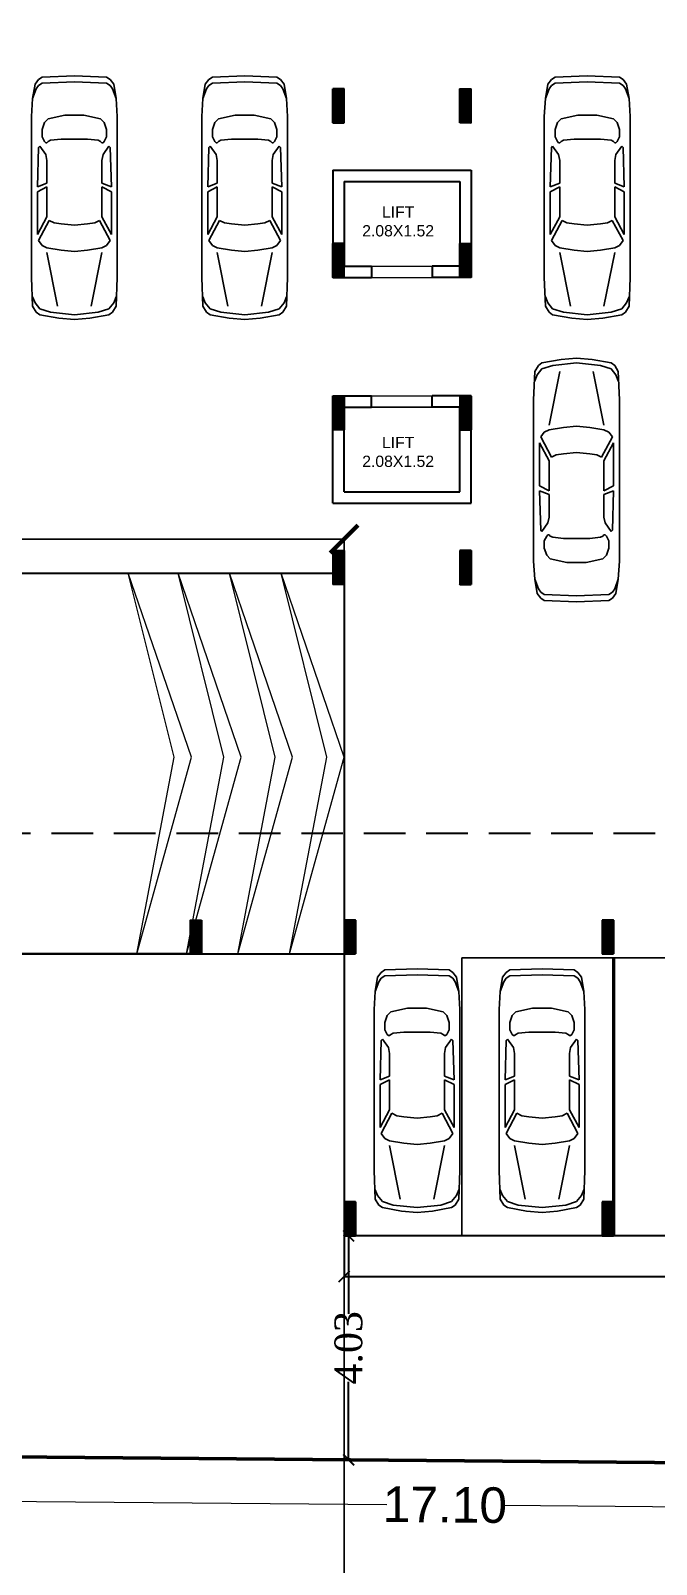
# Model space of a CAD drawing. Header units: metres. Extents: x 0 to 63445, y 32347 to 32804.
# Drawn here: x 62995.44 to 63006.71, y 32687.53 to 32715.14 of the extents above; entities that cross this region are included whole.
import ezdxf

# ---------------------------------------------------------------- set-up
doc = ezdxf.new("R2010")
doc.units = ezdxf.units.M
doc.header["$MEASUREMENT"] = 0
doc.header["$PDMODE"] = 34
doc.header["$PDSIZE"] = -10
for name, pattern in [('CONTINULUS', [0]), ('DASHED', [0.75, 0.5, -0.25]), ('DASHED2', [0.375, 0.25, -0.125]), ('HIDDEN', [9.525, 6.35, -3.175])]:
    doc.linetypes.add(name, pattern=pattern)
doc.layers.get('0').update_dxf_attribs({"lineweight": 25})
for name, color, linetype, lineweight in [('BLK_1_FLR_-1_BLT_UP_AREA', 14, 'DASHED', 9), ('BLK_1_FLR_-1_LIFT_1', 1, 'DASHED', 9), ('BLK_1_FLR_-1_LIFT_2', 1, 'DASHED', 9), ('BLK_1_FLR_0_VEHICLERAMP_1', 7, 'Continuous', 0), ('CAR', 252, 'Continuous', 25), ('colum', 1, 'Continuous', 30), ('COLUMN', 1, 'Continuous', 30), ('DIM', 56, 'Continuous', 20), ('HAT', 44, 'Continuous', 20), ('hatch', 251, 'Continuous', 20), ('site', 15, 'Continuous', 50), ('wall', 7, 'Continuous', 30)]:
    doc.layers.add(name, color=color, linetype=linetype, lineweight=lineweight)
doc.layers.add('BLK_1_FLR_-1_COVERED_PARKING', color=7, linetype='Continuous', plot=False)
doc.layers.add('SPECIAL_PARKING', color=7, linetype='Continuous', plot=False)
doc.layers.add('PARKING_UNIT', color=7, linetype='Continuous')
doc.layers.add('text', color=65, linetype='Continuous')
doc.styles.get("Standard").update_dxf_attribs({"font": 'arial.ttf', "height": 0.4})
doc.styles.add('TNR', font='times.ttf', dxfattribs={"height": 0.5})
doc.dimstyles.new('ARCHANA', dxfattribs={"dimscale": 0, "dimtxt": 0.5, "dimasz": 0.5, "dimexe": 0, "dimexo": 0, "dimgap": 0, "dimtad": 0, "dimzin": 0, "dimdsep": 46, "dimtxsty": 'TNR', "dimblk": 'ARCHTICK', "dimcen": 0.09, "dimclrd": 36, "dimclre": 36, "dimclrt": 7, "dimadec": 0, "dimazin": 0, "dimtfac": 1, "dimtofl": 0, "dimtmove": 0, "dimatfit": 3, "dimldrblk": 'ARCHTICK', "dimfxl": 1, "dimfrac": 2, "dimtolj": 1, "dimtzin": 0, "dimlwd": -1, "dimlwe": -1, "dimarcsym": 0})

# ---------------------------------------------------------------- blocks, each defined once
blk = doc.blocks.new('A$C7D115503')
at = {"layer": 'COLUMN', "ltscale": 3}
h = blk.add_hatch(dxfattribs=at)
h.set_pattern_fill('ANSI31', color=256, style=0)
h.paths.add_polyline_path([(-14.4, -11.6), (-6.4, -11.6), (-6.4, 12.4), (-14.4, 12.4)])
at = {"layer": 'COLUMN', "ltscale": 0.05}
for p, q in [((-14.4, 12.4), (-6.4, 12.4)), ((-14.4, 12.4), (-14.4, -11.6)), ((-6.4, 12.4), (-6.4, -11.6)), ((-6.4, -11.6), (-14.4, -11.6))]:
    blk.add_line(p, q, dxfattribs=at)
blk = doc.blocks.new('_ArchTick')
at = {"color": 0, "linetype": 'ByBlock', "const_width": 0.15}
blk.add_lwpolyline([(-0.5, -0.5), (0.5, 0.5)], dxfattribs=at)
blk = doc.blocks.new('*D128')
at = {"layer": 'Defpoints', "color": 0, "linetype": 'HIDDEN', "ltscale": 3, "transparency": 16777216}
for p in [(62994.36, 32689.475), (63011.458, 32689.325), (62994.353, 32688.678)]:
    blk.add_point(p, dxfattribs=at)
at = {"layer": 'DIM', "color": 36, "linetype": 'DASHED2', "ltscale": 3, "transparency": 16777216}
for p, q in [((62994.36, 32689.475), (62994.353, 32688.678)), ((63011.458, 32689.325), (63011.451, 32688.529))]:
    blk.add_line(p, q, dxfattribs=at)
at = {"layer": 'DIM', "ltscale": 3, "transparency": 16777216}
for p, q in [((62994.353, 32688.678), (63001.854, 32688.613)), ((63011.451, 32688.529), (63003.951, 32688.595))]:
    blk.add_line(p, q, dxfattribs=at)
at = {"layer": 'DIM', "linetype": 'HIDDEN', "ltscale": 3, "transparency": 16777216, "xscale": 0.2, "yscale": 0.2, "zscale": 0.2}
for p, rotation in [((62994.353, 32688.678), 179.4988796956956), ((63011.451, 32688.529), 359.4988796956956)]:
    blk.add_blockref('_ArchTick', p, dxfattribs=dict(at, rotation=rotation))
at = {"layer": 'DIM', "linetype": 'HIDDEN', "ltscale": 3, "transparency": 16777216, "insert": (63002.902, 32688.604), "char_height": 0.4, "attachment_point": 5, "rotation": 359.4989}
blk.add_mtext('\\A1;{\\H1.6x;17.10}', dxfattribs=at)
blk = doc.blocks.new('A$C1D283AF7')
at = {"layer": 'CAR', "linetype": 'ByBlock'}
for p, q in [((585, 5167, 0), (661, 5218, 0)), ((661, 5218, 0), (1345, 5243, 0)), ((2029, 5218, 0), (1345, 5243, 0)), ((2105, 5167, 0), (2029, 5218, 0)), ((458, 4762, 0), (509, 5066, 0)), ((458, 4762, 0), (534, 4965, 0)), ((509, 5066, 0), (585, 5167, 0)), ((534, 4965, 0), (585, 5041, 0)), ((585, 5041, 0), (661, 5091, 0)), ((661, 5091, 0), (1345, 5117, 0)), ((2029, 5091, 0), (1345, 5117, 0)), ((2105, 5041, 0), (2029, 5091, 0)), ((2181, 5066, 0), (2105, 5167, 0)), ((2156, 4965, 0), (2105, 5041, 0)), ((2232, 4762, 0), (2156, 4965, 0)), ((2232, 4762, 0), (2181, 5066, 0)), ((433, 4382, 0), (458, 4762, 0)), ((2257, 4382, 0), (2232, 4762, 0)), ((433, 961, 0), (433, 4382, 0)), ((661, 4103, 0), (711, 4255, 0)), ((711, 4255, 0), (787, 4331, 0)), ((787, 4331, 0), (1142, 4407, 0)), ((1142, 4407, 0), (1345, 4407, 0)), ((1548, 4407, 0), (1345, 4407, 0)), ((1902, 4331, 0), (1548, 4407, 0)), ((1978, 4255, 0), (1902, 4331, 0)), ((2029, 4103, 0), (1978, 4255, 0)), ((2257, 961, 0), (2257, 4382, 0)), ((661, 3951, 0), (661, 4103, 0)), ((711, 3850, 0), (661, 3951, 0)), ((1978, 3850, 0), (2029, 3951, 0)), ((2029, 3951, 0), (2029, 4103, 0)), ((585, 3723, 0), (559, 2887, 0)), ((610, 3748, 0), (585, 3723, 0)), ((737, 3571, 0), (610, 3748, 0)), ((737, 3824, 0), (711, 3850, 0)), ((762, 3824, 0), (737, 3824, 0)), ((787, 3850, 0), (762, 3824, 0)), ((838, 3875, 0), (787, 3850, 0)), ((1066, 3900, 0), (838, 3875, 0)), ((1345, 3900, 0), (1066, 3900, 0)), ((1345, 3900, 0), (1624, 3900, 0)), ((1624, 3900, 0), (1852, 3875, 0)), ((1852, 3875, 0), (1902, 3850, 0)), ((1902, 3850, 0), (1928, 3824, 0)), ((1928, 3824, 0), (1953, 3824, 0)), ((1953, 3824, 0), (1978, 3850, 0)), ((1953, 3571, 0), (2080, 3748, 0)), ((2080, 3748, 0), (2105, 3723, 0)), ((2105, 3723, 0), (2130, 2887, 0)), ((762, 3444, 0), (737, 3571, 0)), ((762, 2963, 0), (762, 3444, 0)), ((1928, 3444, 0), (1953, 3571, 0)), ((1928, 2963, 0), (1928, 3444, 0)), ((559, 2887, 0), (762, 2963, 0)), ((2130, 2887, 0), (1928, 2963, 0)), ((762, 2887, 0), (559, 2785, 0)), ((559, 2785, 0), (559, 1873, 0)), ((762, 2253, 0), (762, 2887, 0)), ((1928, 2887, 0), (2130, 2785, 0)), ((1928, 2253, 0), (1928, 2887, 0)), ((2130, 2785, 0), (2130, 1873, 0)), ((559, 1873, 0), (762, 2253, 0)), ((585, 1746, 0), (813, 2177, 0)), ((813, 2177, 0), (914, 2126, 0)), ((914, 2126, 0), (1066, 2101, 0)), ((1066, 2101, 0), (1345, 2076, 0)), ((1624, 2101, 0), (1345, 2076, 0)), ((1776, 2126, 0), (1624, 2101, 0)), ((1877, 2177, 0), (1776, 2126, 0)), ((2105, 1746, 0), (1877, 2177, 0)), ((2130, 1873, 0), (1928, 2253, 0)), ((661, 1645, 0), (585, 1746, 0)), ((762, 1594, 0), (661, 1645, 0)), ((1928, 1594, 0), (2029, 1645, 0)), ((2029, 1645, 0), (2105, 1746, 0)), ((1066, 1544, 0), (762, 1594, 0)), ((990, 353, 0), (762, 1493, 0)), ((1345, 1518, 0), (1066, 1544, 0)), ((1345, 1518, 0), (1624, 1544, 0)), ((1624, 1544, 0), (1928, 1594, 0)), ((1700, 353, 0), (1928, 1493, 0)), ((458, 353, 0), (433, 961, 0)), ((2232, 353, 0), (2257, 961, 0)), ((509, 429, 0), (458, 555, 0)), ((534, 226, 0), (458, 353, 0)), ((610, 302, 0), (509, 429, 0)), ((2080, 302, 0), (2181, 429, 0)), ((2156, 226, 0), (2232, 353, 0)), ((2181, 429, 0), (2232, 555, 0)), ((610, 175, 0), (534, 226, 0)), ((838, 226, 0), (610, 302, 0)), ((1015, 99, 0), (610, 175, 0)), ((1345, 175, 0), (838, 226, 0)), ((1345, 74, 0), (1015, 99, 0)), ((1345, 175, 0), (1852, 226, 0)), ((1345, 74, 0), (1674, 99, 0)), ((1674, 99, 0), (2080, 175, 0)), ((1852, 226, 0), (2080, 302, 0)), ((2080, 175, 0), (2156, 226, 0))]:
    blk.add_line(p, q, dxfattribs=at)
blk = doc.blocks.new('*D142')
at = {"layer": 'CAR', "color": 36, "ltscale": 0.5, "transparency": 16777216}
for p, q in [((62977.501, 32704.751), (62977.501, 32705.985)), ((62977.501, 32705.985), (62988.484, 32705.985)), ((63001.086, 32705.985), (62990.103, 32705.985)), ((63001.086, 32704.75), (63001.086, 32705.985))]:
    blk.add_line(p, q, dxfattribs=at)
at = {"layer": 'Defpoints', "color": 0, "ltscale": 0.5, "transparency": 16777216}
for p in [(63001.086, 32705.985), (62977.501, 32704.751), (63001.086, 32704.75)]:
    blk.add_point(p, dxfattribs=at)
at = {"layer": 'CAR', "color": 36, "ltscale": 0.5, "transparency": 16777216, "xscale": 0.5, "yscale": 0.5, "zscale": 0.5, "rotation": 180}
blk.add_blockref('_ArchTick', (62977.501, 32705.985), dxfattribs=at)
at = {"layer": 'CAR', "color": 36, "ltscale": 0.5, "transparency": 16777216, "xscale": 0.5, "yscale": 0.5, "zscale": 0.5}
blk.add_blockref('_ArchTick', (63001.086, 32705.985), dxfattribs=at)
at = {"layer": 'CAR', "color": 7, "ltscale": 0.5, "transparency": 16777216, "insert": (62989.293, 32705.985), "char_height": 0.5, "attachment_point": 5, "style": 'TNR'}
blk.add_mtext('\\A1;24.00', dxfattribs=at)
blk = doc.blocks.new('*D147')
at = {"layer": 'Defpoints', "color": 0, "ltscale": 0.5, "transparency": 16777216}
for p in [(63001.086, 32693.447), (63001.05, 32689.416), (63001.168, 32689.416)]:
    blk.add_point(p, dxfattribs=at)
at = {"layer": 'wall', "color": 36, "ltscale": 0.5, "transparency": 16777216}
for p, q in [((63001.086, 32693.447), (63001.168, 32693.447)), ((63001.168, 32693.447), (63001.168, 32692.041)), ((63001.168, 32689.416), (63001.168, 32690.822)), ((63001.05, 32689.416), (63001.168, 32689.416))]:
    blk.add_line(p, q, dxfattribs=at)
at = {"layer": 'wall', "color": 36, "ltscale": 0.5, "transparency": 16777216, "xscale": 0.2, "yscale": 0.2, "zscale": 0.2}
for p, rotation in [((63001.168, 32693.447), 90), ((63001.168, 32689.416), 270)]:
    blk.add_blockref('_ArchTick', p, dxfattribs=dict(at, rotation=rotation))
at = {"layer": 'wall', "color": 7, "ltscale": 0.5, "transparency": 16777216, "insert": (63001.168, 32691.431), "char_height": 0.5, "attachment_point": 5, "rotation": 90, "style": 'TNR'}
blk.add_mtext('\\A1;4.03', dxfattribs=at)
blk = doc.blocks.new('*D155')
at = {"layer": 'Defpoints', "color": 0, "ltscale": 0.5, "transparency": 16777216}
for p in [(63001.086, 32693.447), (63048.872, 32693.447), (63048.872, 32692.716)]:
    blk.add_point(p, dxfattribs=at)
at = {"layer": 'wall', "color": 36, "ltscale": 0.5, "transparency": 16777216}
for p, q in [((63001.086, 32693.447), (63001.086, 32692.716)), ((63048.872, 32693.447), (63048.872, 32692.716)), ((63001.086, 32692.716), (63024.17, 32692.716)), ((63048.872, 32692.716), (63025.788, 32692.716))]:
    blk.add_line(p, q, dxfattribs=at)
at = {"layer": 'wall', "color": 36, "ltscale": 0.5, "transparency": 16777216, "xscale": 0.2, "yscale": 0.2, "zscale": 0.2, "rotation": 180}
blk.add_blockref('_ArchTick', (63001.086, 32692.716), dxfattribs=at)
at = {"layer": 'wall', "color": 36, "ltscale": 0.5, "transparency": 16777216, "xscale": 0.2, "yscale": 0.2, "zscale": 0.2}
blk.add_blockref('_ArchTick', (63048.872, 32692.716), dxfattribs=at)
at = {"layer": 'wall', "color": 7, "ltscale": 0.5, "transparency": 16777216, "insert": (63024.979, 32692.716), "char_height": 0.5, "attachment_point": 5, "style": 'TNR'}
blk.add_mtext('\\A1;47.79', dxfattribs=at)
blk = doc.blocks.new('*D456')
at = {"layer": 'Defpoints', "color": 0, "ltscale": 3, "transparency": 16777216}
for p in [(0.832, 32714.342), (63267.277, 32714.342), (0, 32701.59)]:
    blk.add_point(p, dxfattribs=at)
at = {"layer": 'DIM', "ltscale": 3, "transparency": 16777216}
for p, q in [((5.832, 32714.342), (0.832, 32714.342)), ((0.832, 32714.342), (0.832, 32708.36)), ((0.832, 32701.59), (0.832, 32707.571)), ((0, 32701.59), (0.832, 32701.59))]:
    blk.add_line(p, q, dxfattribs=at)
at = {"layer": 'DIM', "ltscale": 3, "transparency": 16777216, "xscale": 0.05, "yscale": 0.05, "zscale": 0.05}
for p, rotation in [((0.832, 32714.342), 90), ((0.832, 32701.59), 270)]:
    blk.add_blockref('_ArchTick', p, dxfattribs=dict(at, rotation=rotation))
at = {"layer": 'DIM', "color": 7, "ltscale": 3, "transparency": 16777216, "insert": (0.832, 32707.966), "char_height": 0.4, "attachment_point": 5, "rotation": 90}
blk.add_mtext('\\A1;{\\H0.6x;12.75}', dxfattribs=at)
blk = doc.blocks.new('*D463')
at = {"layer": 'Defpoints', "color": 0, "ltscale": 3, "transparency": 16777216}
for p in [(0.832, 32691.245), (63267.277, 32691.245), (0, 32678.494)]:
    blk.add_point(p, dxfattribs=at)
at = {"layer": 'DIM', "ltscale": 3, "transparency": 16777216}
for p, q in [((5.832, 32691.245), (0.832, 32691.245)), ((0.832, 32691.245), (0.832, 32685.264)), ((0.832, 32678.494), (0.832, 32684.475)), ((0, 32678.494), (0.832, 32678.494))]:
    blk.add_line(p, q, dxfattribs=at)
at = {"layer": 'DIM', "ltscale": 3, "transparency": 16777216, "xscale": 0.05, "yscale": 0.05, "zscale": 0.05}
for p, rotation in [((0.832, 32691.245), 90), ((0.832, 32678.494), 270)]:
    blk.add_blockref('_ArchTick', p, dxfattribs=dict(at, rotation=rotation))
at = {"layer": 'DIM', "color": 7, "ltscale": 3, "transparency": 16777216, "insert": (0.832, 32684.87), "char_height": 0.4, "attachment_point": 5, "rotation": 90}
blk.add_mtext('\\A1;{\\H0.6x;12.75}', dxfattribs=at)

msp = doc.modelspace()

# ---------------------------------------------------------------- linework, layer by layer
at = {"layer": 'BLK_1_FLR_-1_BLT_UP_AREA', "color": 14, "linetype": 'CONTINULUS', "ltscale": 0.05}
msp.add_lwpolyline([(62963.109, 32725.9046), (62963.109, 32720.1278), (62959.602, 32720.1278), (62958.4002, 32712.2986), (62963.109, 32712.2986), (62963.109, 32707.4882), (62977.5007, 32707.4882), (62977.5007, 32698.5199), (63001.0856, 32698.5194), (63001.0856, 32693.4478), (63048.8719, 32693.4478), (63048.8719, 32710.124), (63099.0078, 32715.8294), (63099.0123, 32725.675), (62963.109, 32725.9046)], close=True, dxfattribs=at)
at = {"layer": 'BLK_1_FLR_-1_COVERED_PARKING', "ltscale": 0.5}
msp.add_lwpolyline([(62963.109, 32725.9046), (62963.109, 32720.1278), (62959.602, 32720.1278), (62958.4002, 32712.2986), (62963.109, 32712.2986), (62963.109, 32707.4882), (62977.5007, 32707.4882), (62977.5007, 32698.5199), (63001.0857, 32698.5194), (63001.0856, 32693.4478), (63048.8719, 32693.4478), (63095.3959, 32698.2577), (63099.0078, 32715.8294), (63099.0078, 32725.675), (63098.6104, 32725.6752), (63090.7094, 32725.682), (63090.4449, 32725.6895), (63084.2161, 32725.7), (63059.0174, 32725.7426), (62971.542, 32725.9046), (62963.109, 32725.9046)], close=True, dxfattribs=at)
at = {"layer": 'BLK_1_FLR_-1_LIFT_1', "color": 1, "linetype": 'CONTINULUS', "ltscale": 0.05}
msp.add_lwpolyline([(63003.1686, 32712.4227), (63001.0857, 32712.4227), (63001.0857, 32710.8987), (63003.1686, 32710.8987)], close=True, dxfattribs=at)
at = {"layer": 'BLK_1_FLR_-1_LIFT_2', "color": 1, "linetype": 'CONTINULUS', "ltscale": 0.05}
msp.add_lwpolyline([(63003.1686, 32708.3586), (63001.0857, 32708.3586), (63001.0857, 32706.8346), (63003.1686, 32706.8346)], close=True, dxfattribs=at)
at = {"layer": 'BLK_1_FLR_0_VEHICLERAMP_1', "color": 2, "linetype": 'Continuous'}
msp.add_lwpolyline([(62977.5007, 32698.5137), (63001.0857, 32698.5134), (63001.0857, 32705.3675), (62977.5007, 32705.3678)], close=True, dxfattribs=at)
at = {"layer": 'colum', "linetype": 'DASHED2', "ltscale": 3}
msp.add_lwpolyline([(62975.5661, 32700.6956), (63051.298, 32700.6956)], dxfattribs=at)
at = {"layer": 'HAT', "ltscale": 0.05}
for p, q in [((62998.023, 32702.0626), (62997.2001, 32705.374)), ((62998.3349, 32702.0626), (62997.2001, 32705.374)), ((62998.023, 32702.0626), (62997.2001, 32705.374)), ((62998.3349, 32702.0626), (62997.2001, 32705.374)), ((62998.919, 32702.0626), (62998.0961, 32705.374)), ((62999.2308, 32702.0626), (62998.0961, 32705.374)), ((62998.919, 32702.0626), (62998.0961, 32705.374)), ((62999.2308, 32702.0626), (62998.0961, 32705.374)), ((62999.8464, 32702.0626), (62999.0235, 32705.374)), ((63000.1582, 32702.0626), (62999.0235, 32705.374)), ((62999.8464, 32702.0626), (62999.0235, 32705.374)), ((63000.1582, 32702.0626), (62999.0235, 32705.374)), ((63000.7738, 32702.0626), (62999.9509, 32705.374)), ((63001.0857, 32702.0626), (62999.9509, 32705.374)), ((63000.7738, 32702.0626), (62999.9509, 32705.374)), ((63001.0857, 32702.0626), (62999.9509, 32705.374)), ((62997.351, 32698.521), (62998.023, 32702.0626)), ((62997.351, 32698.521), (62998.3349, 32702.0626)), ((62997.351, 32698.521), (62998.023, 32702.0626)), ((62997.351, 32698.521), (62998.3349, 32702.0626)), ((62998.247, 32698.521), (62998.919, 32702.0626)), ((62998.247, 32698.521), (62999.2308, 32702.0626)), ((62998.247, 32698.521), (62998.919, 32702.0626)), ((62998.247, 32698.521), (62999.2308, 32702.0626)), ((62999.1744, 32698.521), (62999.8464, 32702.0626)), ((62999.1744, 32698.521), (63000.1582, 32702.0626)), ((62999.1744, 32698.521), (62999.8464, 32702.0626)), ((62999.1744, 32698.521), (63000.1582, 32702.0626)), ((63000.1018, 32698.521), (63000.7738, 32702.0626)), ((63000.1018, 32698.521), (63001.0857, 32702.0626)), ((63000.1018, 32698.521), (63000.7738, 32702.0626)), ((63000.1018, 32698.521), (63001.0857, 32702.0626))]:
    msp.add_line(p, q, dxfattribs=at)
at = {"layer": 'hatch'}
for p, q in [((63001.5811, 32710.8987), (63002.8003, 32710.8987)), ((63001.5811, 32710.6955), (63002.8003, 32710.6955)), ((63001.5811, 32708.5618), (63002.8003, 32708.5618)), ((63001.5811, 32708.3586), (63002.8003, 32708.3586))]:
    msp.add_line(p, q, dxfattribs=at)
at = {"layer": 'PARKING_UNIT', "color": 2, "linetype": 'CONTINULUS', "ltscale": 0.05}
for points in [[(63003.2074, 32698.4488), (63003.2074, 32693.4478), (63005.9584, 32693.4478), (63005.9584, 32698.4488)], [(63005.9238, 32698.4477), (63005.9238, 32693.4467), (63008.6748, 32693.4467), (63008.6748, 32698.4477)]]:
    msp.add_lwpolyline(points, close=True, dxfattribs=at)
at = {"layer": 'site', "lineweight": 60}
msp.add_lwpolyline([(63068.7688, 32709.3829), (63051.9933, 32707.4816), (63053.1793, 32689.2969), (63027.6613, 32689.3251), (63011.4583, 32689.3251), (62994.3602, 32689.4747), (62985.776, 32689.8635), (62977.3649, 32691.1834), (62968.9537, 32692.5034), (62970.0846, 32697.1696), (62971.5028, 32701.7467), (62965.1735, 32703.7078), (62959.1315, 32705.5799), (62954.0502, 32706.629), (62954.9382, 32710.9304), (62955.7833, 32715.0234), (62956.8554, 32722.007), (62957.9274, 32728.9906), (62981.2569, 32728.7333), (63002.9459, 32728.7333), (63022.0278, 32728.6006), (63035.1352, 32728.6811), (63046.8012, 32728.7618), (63058.4683, 32728.8426)], dxfattribs=at)
at = {"layer": 'SPECIAL_PARKING', "color": 2, "ltscale": 0.5}
msp.add_lwpolyline([(62963.109, 32725.9046), (62963.109, 32720.1278), (62959.602, 32720.1278), (62958.4002, 32712.2986), (62963.109, 32712.2986), (62963.109, 32707.4882), (62977.5007, 32707.4882), (62977.5007, 32698.5199), (63001.0857, 32698.5194), (63001.0856, 32675.9187), (63048.8719, 32675.9187), (63048.8719, 32710.147), (63099.0078, 32715.8294), (63099.0078, 32725.675), (63098.6104, 32725.6752), (63090.7094, 32725.682), (63090.4449, 32725.6895), (63084.2161, 32725.7), (63059.0174, 32725.7426), (62971.542, 32725.9046), (62963.109, 32725.9046)], close=True, dxfattribs=at)
at = {"layer": 'wall'}
for p, q in [((63000.8825, 32712.626), (63003.3718, 32712.626)), ((63001.0857, 32712.4227), (63003.1686, 32712.4227)), ((63001.0857, 32710.8987), (63001.5811, 32710.8987)), ((63001.5811, 32710.8987), (63001.5811, 32710.6955)), ((63003.1686, 32710.8987), (63002.6733, 32710.8987)), ((63002.6733, 32710.8987), (63002.6733, 32710.6955)), ((63000.8825, 32710.6955), (63001.5811, 32710.6955)), ((63003.3718, 32710.6955), (63002.6733, 32710.6955)), ((63000.8825, 32708.5618), (63001.5811, 32708.5618)), ((63001.5811, 32708.3586), (63001.5811, 32708.5618)), ((63003.3718, 32708.5618), (63002.6733, 32708.5618)), ((63002.6733, 32708.3586), (63002.6733, 32708.5618)), ((63001.0857, 32708.3586), (63001.5811, 32708.3586)), ((63003.1686, 32708.3586), (63002.6733, 32708.3586)), ((63000.8825, 32706.6314), (63003.3718, 32706.6314)), ((63001.0857, 32706.8346), (63003.1686, 32706.8346))]:
    msp.add_line(p, q, dxfattribs=at)
at = {"layer": 'wall', "ltscale": 0.05}
for p, q in [((63000.8825, 32712.626), (63000.8825, 32710.6955)), ((63001.0857, 32712.4227), (63001.0857, 32710.8987)), ((63003.1686, 32712.4227), (63003.1686, 32710.8987)), ((63003.3718, 32712.626), (63003.3718, 32710.6955)), ((63000.8825, 32706.6314), (63000.8825, 32708.5618)), ((63003.3718, 32706.6314), (63003.3718, 32708.5618)), ((63001.0857, 32706.8346), (63001.0857, 32708.3586)), ((63003.1686, 32706.8346), (63003.1686, 32708.3586)), ((62998.3171, 32699.1307), (62998.3171, 32698.521)), ((62998.3933, 32699.1307), (62998.3933, 32698.5972)), ((63001.2126, 32699.1307), (63001.2126, 32698.5972)), ((63001.2888, 32699.1307), (63001.2888, 32698.521)), ((63005.8611, 32699.1307), (63005.8611, 32698.5972)), ((63005.9373, 32699.1307), (63005.9373, 32698.521)), ((62998.3171, 32698.521), (62994.1551, 32698.521)), ((62998.5203, 32698.521), (63001.0856, 32698.521)), ((63001.2126, 32694.0574), (63001.2126, 32693.524)), ((63001.2888, 32694.0574), (63001.2888, 32693.4478)), ((63005.8611, 32694.0574), (63005.8611, 32693.524)), ((63005.9373, 32694.0574), (63005.9373, 32693.4478))]:
    msp.add_line(p, q, dxfattribs=at)
at = {"layer": 'wall', "ltscale": 0.5}
for p, q in [((62981.3019, 32705.374), (63000.8825, 32705.374)), ((63001.0857, 32705.1708), (63001.0856, 32698.521)), ((63001.0856, 32698.521), (63001.0856, 32693.4467)), ((63048.8719, 32693.4467), (63001.0856, 32693.4467))]:
    msp.add_line(p, q, dxfattribs=at)

# ---------------------------------------------------------------- block references
at = {"layer": 'CAR', "extrusion": (-3.75e-14, -0.001087, 0.999999), "xscale": -0.0008481566692353, "zscale": 0.8481566721217545}
for p, yscale in [((62997.3692, 32709.8571, -35.5758), 0.0008481566692353), ((63000.4364, 32709.8571, -35.5758), 0.0008481566692353), ((63006.6066, 32709.8571, -35.5758), 0.0008481566692353), ((63003.5399, 32693.7866, -35.5583), 0.0008481566687052), ((63005.7914, 32693.7866, -35.5583), 0.0008481566687052)]:
    msp.add_blockref('A$C1D283AF7', p, dxfattribs=dict(at, yscale=yscale))
at = {"layer": 'CAR', "extrusion": (-3.75e-14, 0.001087, 0.999999), "xscale": 0.0008481566692353, "yscale": 0.0008481566692353, "zscale": 0.8481566721217545, "rotation": 180}
msp.add_blockref('A$C1D283AF7', (63006.4133, 32709.2854, 35.5655), dxfattribs=at)
at = {"layer": 'COLUMN', "ltscale": 0.05, "yscale": 0.025400733691282, "zscale": 0.025400733691282, "rotation": 180}
for p, xscale in [((63001.2474, 32713.7922), -0.025400733691282), ((63003.007, 32713.7922), 0.025400733691282), ((63001.2474, 32711.0108), -0.025400733691282), ((63003.007, 32711.0108), 0.025400733691282)]:
    msp.add_blockref('A$C7D115503', p, dxfattribs=dict(at, xscale=xscale))
at = {"layer": 'COLUMN', "ltscale": 0.05, "yscale": 0.025400733691282, "zscale": 0.025400733691282}
for p, xscale in [((63001.2474, 32708.2465), 0.025400733691282), ((63003.007, 32708.2465), -0.025400733691282), ((63001.2474, 32705.4651), 0.025400733691282), ((63003.007, 32705.4651), -0.025400733691282), ((62998.6819, 32698.8153), 0.025400733691282), ((63000.924, 32698.8153), -0.025400733691282), ((63005.5725, 32698.8153), -0.025400733691282), ((63000.924, 32693.7421), -0.025400733691282), ((63005.5725, 32693.7421), -0.025400733691282)]:
    msp.add_blockref('A$C7D115503', p, dxfattribs=dict(at, xscale=xscale))

# ---------------------------------------------------------------- texts
at = {"layer": 'text', "char_height": 0.20321, "width": 5.537709}
for insert, attachment_point in [((62999.2904, 32711.9756), 1), ((62999.2904, 32707.2817), 7)]:
    msp.add_mtext('\\pxqc;LIFT\\P2.08X1.52', dxfattribs=dict(at, insert=insert, attachment_point=attachment_point))

# ---------------------------------------------------------------- dimensions: what is measured, and where the dimension line sits
at = {"layer": 'CAR', "ltscale": 0.5}
dim = msp.add_linear_dim(base=(63001.0857, 32705.9846), p1=(62977.5007, 32704.7511), p2=(63001.0857, 32704.7505), text='24.00', dimstyle='ARCHANA', override={"dimscale": 1, "dimfxl": 6, "dimarcsym": 1}, dxfattribs=at)
dim.commit()
dim.dimension.update_dxf_attribs({"geometry": '*D142', "text_midpoint": (62989.2932, 32705.9846)})
at = {"layer": 'DIM', "ltscale": 3}
for base, p1, p2, picture, middle in [((0.8318, 32714.3415), (0, 32701.5903), (63267.2772, 32714.3415), '*D456', (0.8318, 32707.9659)), ((0.8318, 32691.2455), (0, 32678.4943), (63267.2772, 32691.2455), '*D463', (0.8318, 32684.8699))]:
    dim = msp.add_linear_dim(base=base, p1=p1, p2=p2, angle=90, text='{\\H0.6x;<>}', dimstyle='ARCHANA', override={"dimscale": 1, "dimtxt": 0.278, "dimasz": 0.05, "dimtxsty": 'Standard', "dimclrd": 256, "dimclre": 256, "dimfxl": 5, "dimfxlon": 1, "dimarcsym": 1}, dxfattribs=at)
    dim.commit()
    dim.dimension.update_dxf_attribs({"geometry": picture, "text_midpoint": middle})
at = {"layer": 'DIM', "linetype": 'HIDDEN', "ltscale": 3}
dim = msp.add_aligned_dim(p1=(63011.4583, 32689.3251), p2=(62994.3602, 32689.4747), distance=0.7962, text='{\\H1.6x;<>}', dimstyle='ARCHANA', override={"dimscale": 1, "dimtxt": 0.278, "dimasz": 0.2, "dimtxsty": 'Standard', "dimclrd": 256, "dimclrt": 256, "dimfxlon": 1, "dimarcsym": 1}, dxfattribs=at)
dim.commit()
dim.dimension.update_dxf_attribs({"geometry": '*D128', "text_midpoint": (63002.9023, 32688.6037)})
at = {"layer": 'wall', "ltscale": 0.5}
dim = msp.add_linear_dim(base=(63001.1681, 32689.4161), p1=(63001.0856, 32693.4467), p2=(63001.0503, 32689.4161), angle=90, dimstyle='ARCHANA', override={"dimscale": 1, "dimtxt": 0.3, "dimasz": 0.2, "dimfxl": 6, "dimarcsym": 1}, dxfattribs=at)
dim.commit()
dim.dimension.update_dxf_attribs({"geometry": '*D147', "text_midpoint": (63001.1681, 32691.4314)})
dim = msp.add_linear_dim(base=(63048.8719, 32692.7156), p1=(63001.0856, 32693.4467), p2=(63048.8719, 32693.4467), dimstyle='ARCHANA', override={"dimscale": 1, "dimtxt": 0.3, "dimasz": 0.2, "dimfxl": 6, "dimarcsym": 1}, dxfattribs=at)
dim.commit()
dim.dimension.update_dxf_attribs({"geometry": '*D155', "text_midpoint": (63024.9787, 32692.7156)})

doc.saveas('drawing.dxf')
